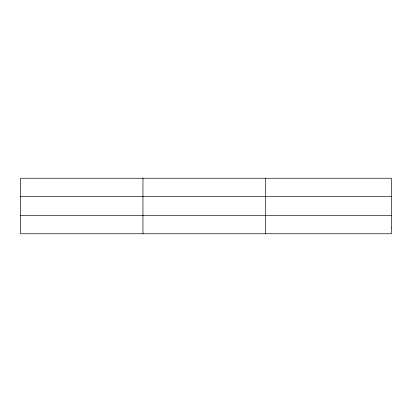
<?xml version="1.0" encoding="UTF-8"?>
<svg xmlns="http://www.w3.org/2000/svg" width="412" height="412" viewBox="0 0 412 412"><rect width="100%" height="100%" fill="white"/><g stroke="black" fill="none" stroke-linecap="round" stroke-linejoin="round"><path stroke-width="0.62" d="M142.964 178.242L142.964 233.758M265.328 178.242L265.328 233.758M20.6 196.56L391.4 196.56M20.6 215.44L391.4 215.44M391.4 227.656L391.4 233.758L20.6 233.758L20.6 178.242L391.4 178.242L391.4 227.656"/></g></svg>
